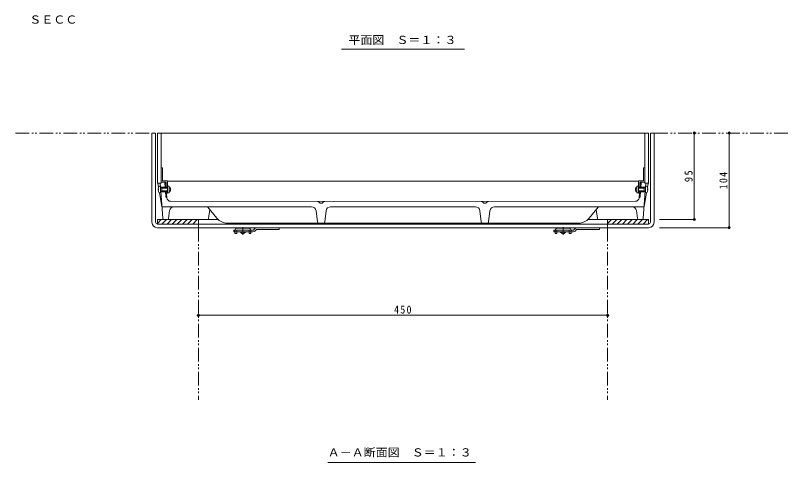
# Model space of a CAD drawing. Units: millimetres at full size, sheet at 1:3. Extents: x -973 to 1153, y -824 to 816.
# Drawn here: x -973 to -121, y -727 to -236 of the extents above; entities that cross this region are included whole.
import ezdxf
from ezdxf.enums import TextEntityAlignment as Align

# ---------------------------------------------------------------- set-up
doc = ezdxf.new("R2010")
doc.units = ezdxf.units.MM
doc.header["$LTSCALE"] = 3
doc.header["$PDMODE"] = 32
doc.header["$PDSIZE"] = 2.4
for name, pattern in [('CHAIN1', [8, 5, -1, 1, -1]), ('DASHED2', [3, 2, -1]), ('DOUBLE_CHAIN1', [8.8, 5, -1, 0.6, -0.6, 0.6, -1])]:
    doc.linetypes.add(name, pattern=pattern)
for name, color, linetype, lineweight in [('4-1', 2, 'Continuous', 9), ('4-2', 3, 'Continuous', 9), ('4-4', 2, 'Continuous', 9), ('4-5', 7, 'Continuous', 9), ('4-6', 6, 'Continuous', 5), ('4-9', 3, 'Continuous', 9)]:
    doc.layers.add(name, color=color, linetype=linetype, lineweight=lineweight)
doc.styles.add('ＭＳ ゴシック', font='')
doc.styles.get('ＭＳ ゴシック').set_extended_font_data('MS Gothic')

msp = doc.modelspace()

# ---------------------------------------------------------------- linework, layer by layer
at = {"layer": '4-1'}
for p, q in [((-822.66, -463.465), (-822.66, -365.465)), ((-818.659, -365.465), (-822.66, -365.465)), ((-818.659, -463.465), (-818.659, -365.465)), ((-274.66, -463.465), (-274.66, -365.465)), ((-274.66, -365.465), (-270.659, -365.465)), ((-270.659, -463.465), (-270.659, -365.465)), ((-771.66, -460.465), (-816.66, -460.465)), ((-816.66, -464.745), (-812.379, -460.465)), ((-811.722, -465.465), (-806.722, -460.465)), ((-806.065, -465.465), (-801.066, -460.465)), ((-800.409, -465.465), (-795.409, -460.465)), ((-794.752, -465.465), (-789.752, -460.465)), ((-789.095, -465.465), (-784.095, -460.465)), ((-783.438, -465.465), (-778.438, -460.465)), ((-777.781, -465.465), (-772.781, -460.465)), ((-772.124, -465.465), (-771.66, -465)), ((-771.66, -469.465), (-771.66, -460.465)), ((-771.66, -460.465), (-749.832, -460.465)), ((-771.66, -465.465), (-321.66, -465.465)), ((-321.66, -460.465), (-343.487, -460.465)), ((-321.66, -469.465), (-321.66, -460.465)), ((-321.66, -460.465), (-276.66, -460.465)), ((-321.66, -464.745), (-317.379, -460.465)), ((-316.722, -465.465), (-311.722, -460.465)), ((-311.066, -465.465), (-306.066, -460.465)), ((-305.409, -465.465), (-300.409, -460.465)), ((-299.752, -465.465), (-294.752, -460.465)), ((-294.095, -465.465), (-289.095, -460.465)), ((-288.438, -465.465), (-283.438, -460.465)), ((-282.781, -465.465), (-277.781, -460.465)), ((-277.124, -465.465), (-276.66, -465)), ((-816.66, -469.465), (-771.66, -469.465)), ((-771.66, -469.465), (-321.66, -469.465)), ((-276.66, -469.465), (-321.66, -469.465))]:
    msp.add_line(p, q, dxfattribs=at)
at = {"layer": '4-1', "color": 4, "linetype": 'DASHED2'}
for p, q in [((-731.41, -473.965), (-731.41, -471.964)), ((-729.41, -473.965), (-729.41, -472.964)), ((-715.91, -473.965), (-715.91, -472.964)), ((-713.91, -473.965), (-713.91, -471.964)), ((-379.409, -473.965), (-379.409, -471.964)), ((-377.409, -473.965), (-377.409, -472.964)), ((-363.909, -473.965), (-363.909, -472.964)), ((-361.909, -473.965), (-361.909, -471.964))]:
    msp.add_line(p, q, dxfattribs=at)
at = {"layer": '4-1', "color": 4}
for p, q in [((-731.41, -473.965), (-731.41, -475.764)), ((-729.41, -475.764), (-731.41, -475.764)), ((-715.91, -469.964), (-729.41, -469.964)), ((-729.41, -473.965), (-729.41, -475.764)), ((-715.91, -473.965), (-715.91, -475.764)), ((-713.91, -475.764), (-715.91, -475.764)), ((-713.91, -473.965), (-713.91, -475.764)), ((-379.409, -473.965), (-379.409, -475.764)), ((-377.409, -475.764), (-379.409, -475.764)), ((-363.909, -469.964), (-377.409, -469.964)), ((-377.409, -473.965), (-377.409, -475.764)), ((-363.909, -473.965), (-363.909, -475.764)), ((-361.909, -475.764), (-363.909, -475.764)), ((-361.909, -473.965), (-361.909, -475.764))]:
    msp.add_line(p, q, dxfattribs=at)
at = {"layer": '4-1'}
for points in [[(-816.66, -460.465), (-816.66, -465.465), (-771.66, -465.465)], [(-276.66, -460.465), (-276.66, -465.465), (-321.66, -465.465)]]:
    msp.add_lwpolyline(points, dxfattribs=at)
for centre, radius, start, end in [((-816.66, -463.465), 6, 180, 270), ((-816.66, -463.465), 2, 180, 270), ((-276.66, -463.465), 2, 270, 0), ((-276.66, -463.465), 6, 270, 0)]:
    msp.add_arc(centre, radius, start, end, dxfattribs=at)
at = {"layer": '4-1', "color": 4}
for centre, start, end in [((-729.41, -471.964), 90, 180), ((-715.91, -471.964), 0, 90), ((-377.409, -471.964), 90, 180), ((-363.909, -471.964), 0, 90)]:
    msp.add_arc(centre, 2, start, end, dxfattribs=at)
at = {"layer": '4-1', "color": 4, "linetype": 'DASHED2'}
for centre, start, end in [((-728.41, -472.964), 90, 180), ((-716.91, -472.964), 0, 90), ((-376.409, -472.964), 90, 180), ((-364.909, -472.964), 0, 90)]:
    msp.add_arc(centre, 1, start, end, dxfattribs=at)
at = {"layer": '4-2'}
for p, q in [((-816.66, -420.465), (-816.66, -365.465)), ((-816.66, -365.465), (-276.659, -365.465)), ((-812.66, -420.465), (-812.66, -365.465)), ((-280.659, -420.465), (-280.659, -365.465)), ((-276.659, -420.465), (-276.659, -365.465)), ((-812.66, -420.465), (-816.66, -420.465)), ((-816.302, -420.465), (-815.458, -425.195)), ((-813.195, -424.965), (-813.517, -420.465)), ((-808.147, -425.465), (-808.575, -419.465)), ((-807.16, -424.899), (-807.57, -419.458)), ((-805.66, -418.465), (-287.659, -418.465)), ((-286.159, -424.899), (-285.75, -419.458)), ((-285.172, -425.465), (-284.744, -419.465)), ((-280.659, -420.465), (-276.659, -420.465)), ((-280.124, -424.965), (-279.802, -420.465)), ((-277.017, -420.465), (-277.861, -425.195)), ((-814.427, -430.965), (-811.66, -446.465)), ((-810.759, -459.072), (-812.874, -429.466)), ((-807.412, -435.75), (-807.861, -429.465)), ((-806.271, -436.694), (-806.665, -431.465)), ((-287.048, -436.694), (-286.654, -431.465)), ((-285.907, -435.75), (-285.458, -429.465)), ((-282.56, -459.072), (-280.445, -429.466)), ((-278.892, -430.965), (-281.659, -446.465)), ((-806.43, -436.465), (-806.288, -436.465)), ((-802.282, -440.393), (-621.66, -440.465)), ((-638.071, -442.136), (-639.749, -440.793)), ((-637.133, -442.465), (-636.186, -442.465)), ((-633.57, -440.793), (-635.249, -442.136)), ((-291.037, -440.393), (-621.66, -440.465)), ((-459.749, -440.793), (-458.07, -442.136)), ((-456.186, -442.465), (-457.133, -442.465)), ((-455.249, -442.136), (-453.57, -440.793)), ((-286.889, -436.465), (-287.031, -436.465)), ((-811.66, -446.465), (-647.135, -446.465)), ((-804.464, -459.193), (-803.312, -450.704)), ((-751.157, -459.067), (-761.21, -447.004)), ((-759.099, -449.538), (-760.476, -459.177)), ((-642.165, -450.913), (-640.808, -463.13)), ((-632.511, -463.13), (-631.154, -450.913)), ((-626.184, -446.465), (-467.135, -446.465)), ((-460.808, -463.13), (-462.165, -450.913)), ((-451.154, -450.913), (-452.511, -463.13)), ((-446.184, -446.465), (-281.659, -446.465)), ((-342.162, -459.067), (-332.109, -447.004)), ((-334.22, -449.538), (-332.843, -459.177)), ((-288.855, -459.193), (-290.007, -450.704)), ((-809.263, -460.465), (-761.961, -460.465)), ((-739.634, -464.465), (-353.685, -464.465)), ((-284.056, -460.465), (-331.358, -460.465))]:
    msp.add_line(p, q, dxfattribs=at)
for centre, radius, start, end in [((-806.43, -435.465), 1, 184.08562, 270), ((-802.282, -436.393), 4, 184.30846, 270), ((-640.686, -441.965), 1.5, 51.34048, 90), ((-637.133, -440.965), 1.5, 231.34047, 270), ((-636.186, -440.965), 1.5, 270, 308.65988), ((-632.633, -441.965), 1.5, 90, 128.65988), ((-460.686, -441.965), 1.5, 51.34012, 90), ((-457.133, -440.965), 1.5, 231.34012, 270), ((-456.186, -440.965), 1.5, 270, 308.65952), ((-452.633, -441.965), 1.5, 90, 128.65952), ((-291.037, -436.393), 4, 270, 355.69154), ((-286.889, -435.465), 1, 270, 355.91438), ((-798.37, -451.465), 5, 90, 171.25403), ((-762.362, -447.965), 1.5, 39.80582, 90), ((-647.135, -451.465), 5, 6.34024, 90), ((-626.184, -451.465), 5, 90, 173.65974), ((-467.135, -451.465), 5, 6.34024, 90), ((-446.184, -451.465), 5, 90, 173.65976), ((-330.957, -447.965), 1.5, 90, 140.19418), ((-294.949, -451.465), 5, 8.74597, 90), ((-809.263, -458.965), 1.5, 184.08521, 270), ((-805.946, -458.965), 1.5, 270, 351.25423), ((-761.961, -458.965), 1.5, 270, 351.86977), ((-739.634, -449.465), 15, 219.80554, 270), ((-353.685, -449.465), 15, 270, 320.19446), ((-331.358, -458.965), 1.5, 188.13023, 270), ((-287.373, -458.965), 1.5, 188.74577, 270), ((-284.056, -458.965), 1.5, 270, 355.91479), ((-639.317, -462.965), 1.5, 186.34013, 270), ((-634.002, -462.965), 1.5, 270, 353.65976), ((-459.317, -462.965), 1.5, 186.34024, 270), ((-454.002, -462.965), 1.5, 270, 353.65987)]:
    msp.add_arc(centre, radius, start, end, dxfattribs=at)
at = {"layer": '4-4', "color": 7}
for p, q in [((-226.381, -365.465), (-226.381, -460.465)), ((-188.147, -365.465), (-188.147, -469.465)), ((-225.481, -460.465), (-264.659, -460.465)), ((-187.247, -469.465), (-264.659, -469.465)), ((-771.66, -565.713), (-321.66, -565.713))]:
    msp.add_line(p, q, dxfattribs=at)
at = {"layer": '4-4', "color": 4}
for p, q in [((-811.16, -403.465), (-812.66, -403.465)), ((-811.16, -417.465), (-811.16, -403.465)), ((-282.159, -403.465), (-280.659, -403.465)), ((-282.159, -417.465), (-282.159, -403.465)), ((-807.66, -419.465), (-812.16, -419.465)), ((-810.66, -417.965), (-806.16, -417.965)), ((-807.16, -419.965), (-807.16, -425.465)), ((-807.16, -424.965), (-805.66, -424.965)), ((-805.66, -418.465), (-805.66, -425.465)), ((-287.659, -418.465), (-287.659, -425.465)), ((-286.159, -424.965), (-287.659, -424.965)), ((-282.659, -417.965), (-287.159, -417.965)), ((-286.159, -419.965), (-286.159, -425.465)), ((-285.659, -419.465), (-281.159, -419.465)), ((-807.16, -429.465), (-807.16, -431.465)), ((-807.16, -429.965), (-805.66, -429.965)), ((-805.66, -431.465), (-807.16, -431.465)), ((-805.66, -429.465), (-805.66, -431.465)), ((-287.659, -429.465), (-287.659, -431.465)), ((-286.159, -429.965), (-287.659, -429.965)), ((-287.659, -431.465), (-286.159, -431.465)), ((-286.159, -429.465), (-286.159, -431.465))]:
    msp.add_line(p, q, dxfattribs=at)
at = {"layer": '4-4'}
for p, q in [((-814.844, -423.965), (-813.267, -423.965)), ((-813.267, -423.965), (-813.267, -430.965)), ((-811.867, -426.065), (-813.169, -425.286)), ((-811.867, -425.465), (-812.377, -425.76)), ((-811.867, -425.465), (-811.867, -429.465)), ((-811.867, -425.465), (-805.66, -425.465)), ((-805.66, -423.965), (-803.66, -423.965)), ((-805.66, -425.465), (-805.66, -429.465)), ((-803.66, -423.965), (-803.66, -430.965)), ((-803.66, -425.465), (-802.325, -425.465)), ((-802.325, -425.465), (-802.325, -429.465)), ((-290.994, -425.465), (-290.994, -429.465)), ((-289.659, -425.465), (-290.994, -425.465)), ((-287.659, -423.965), (-289.659, -423.965)), ((-289.659, -423.965), (-289.659, -430.965)), ((-287.659, -425.465), (-287.659, -429.465)), ((-281.452, -425.465), (-287.659, -425.465)), ((-281.452, -426.065), (-280.15, -425.286)), ((-281.452, -425.465), (-281.452, -429.465)), ((-281.452, -425.465), (-280.942, -425.76)), ((-280.052, -423.965), (-280.052, -430.965)), ((-278.475, -423.965), (-280.052, -423.965)), ((-815.847, -426.965), (-815.446, -426.965)), ((-815.847, -427.965), (-815.446, -427.965)), ((-815.446, -427.965), (-815.446, -426.965)), ((-813.267, -430.965), (-814.844, -430.965)), ((-811.867, -428.865), (-813.169, -429.643)), ((-811.867, -429.465), (-812.377, -429.17)), ((-811.867, -426.065), (-805.66, -426.065)), ((-811.867, -428.865), (-805.66, -428.865)), ((-811.867, -429.465), (-805.66, -429.465)), ((-805.66, -430.965), (-803.66, -430.965)), ((-803.66, -426.065), (-802.325, -426.065)), ((-803.66, -428.865), (-802.325, -428.865)), ((-803.66, -429.465), (-802.325, -429.465)), ((-289.659, -426.065), (-290.994, -426.065)), ((-289.659, -428.865), (-290.994, -428.865)), ((-289.659, -429.465), (-290.994, -429.465)), ((-287.659, -430.965), (-289.659, -430.965)), ((-281.452, -426.065), (-287.659, -426.065)), ((-281.452, -428.865), (-287.659, -428.865)), ((-281.452, -429.465), (-287.659, -429.465)), ((-281.452, -428.865), (-280.15, -429.643)), ((-281.452, -429.465), (-280.942, -429.17)), ((-280.052, -430.965), (-278.475, -430.965)), ((-277.873, -427.965), (-277.873, -426.965)), ((-277.472, -426.965), (-277.873, -426.965)), ((-277.472, -427.965), (-277.873, -427.965))]:
    msp.add_line(p, q, dxfattribs=at)
at = {"layer": '4-4', "color": 3}
for p, q in [((-813.195, -424.965), (-808.185, -424.965)), ((-280.124, -424.965), (-285.134, -424.965)), ((-812.838, -429.965), (-807.828, -429.965)), ((-280.481, -429.965), (-285.491, -429.965))]:
    msp.add_line(p, q, dxfattribs=at)
at = {"layer": '4-4', "color": 4}
for centre, start, end in [((-810.66, -417.465), 180, 270), ((-282.659, -417.465), 270, 0), ((-812.16, -418.965), 180, 270), ((-807.66, -419.965), 0, 90), ((-806.16, -418.465), 0, 90), ((-287.159, -418.465), 90, 180), ((-285.659, -419.965), 90, 180), ((-281.159, -418.965), 270, 0)]:
    msp.add_arc(centre, 0.5, start, end, dxfattribs=at)
at = {"layer": '4-4'}
for centre, radius, start, end in [((-809.367, -427.465), 6.5, 147.42065, 175.58826), ((-813.067, -425.115), 0.2, 180, 239.14018), ((-280.252, -425.115), 0.2, 300.85982, 0), ((-283.952, -427.465), 6.5, 4.41174, 32.57935), ((-809.367, -427.465), 6.5, 184.41153, 212.57935), ((-813.067, -429.815), 0.2, 120.8598, 180), ((-280.252, -429.815), 0.2, 0, 59.14018), ((-283.952, -427.465), 6.5, 327.42065, 355.58847)]:
    msp.add_arc(centre, radius, start, end, dxfattribs=at)
at = {"layer": '4-4', "color": 7}
for p in [(-226.381, -365.465), (-188.147, -365.465), (-226.381, -460.465), (-188.147, -469.465), (-771.66, -565.713), (-321.66, -565.713)]:
    msp.add_point(p, dxfattribs=at)
at = {"layer": '4-5'}
for p, q in [((-614.342, -273.154), (-478.954, -273.154)), ((-629.246, -727.423), (-466.993, -727.423))]:
    msp.add_line(p, q, dxfattribs=at)
at = {"layer": '4-6', "linetype": 'DOUBLE_CHAIN1'}
for p, q in [((-972.66, -365.465), (-822.66, -365.465)), ((-270.659, -365.465), (-120.659, -365.465)), ((-771.66, -469.465), (-771.66, -658.465)), ((-321.66, -469.465), (-321.66, -658.465))]:
    msp.add_line(p, q, dxfattribs=at)
at = {"layer": '4-9'}
for p, q in [((-732.66, -471.965), (-732.66, -473.965)), ((-732.66, -471.965), (-711.16, -471.965)), ((-711.574, -473.965), (-732.66, -473.965)), ((-709.538, -470.343), (-711.16, -471.965)), ((-709.453, -473.086), (-707.831, -471.465)), ((-707.831, -471.465), (-682.66, -471.465)), ((-707.417, -469.465), (-682.66, -469.465)), ((-682.66, -469.465), (-682.66, -471.465)), ((-380.659, -471.965), (-380.659, -473.965)), ((-380.659, -471.965), (-359.159, -471.965)), ((-359.574, -473.965), (-380.659, -473.965)), ((-357.538, -470.343), (-359.159, -471.965)), ((-357.452, -473.086), (-355.831, -471.465)), ((-355.831, -471.465), (-330.659, -471.465)), ((-355.417, -469.465), (-330.659, -469.465)), ((-330.659, -469.465), (-330.659, -471.465))]:
    msp.add_line(p, q, dxfattribs=at)
at = {"layer": '4-9', "color": 2}
for p, q in [((-725.41, -474.464), (-725.41, -473.965)), ((-723.66, -475.964), (-725.41, -474.464)), ((-719.91, -474.464), (-725.41, -474.464)), ((-721.66, -475.964), (-723.66, -475.964)), ((-719.91, -474.464), (-721.66, -475.964)), ((-719.91, -474.464), (-719.91, -473.965)), ((-373.409, -474.464), (-373.409, -473.965)), ((-371.659, -475.964), (-373.409, -474.464)), ((-367.909, -474.464), (-373.409, -474.464)), ((-369.659, -475.964), (-371.659, -475.964)), ((-367.909, -474.464), (-369.659, -475.964)), ((-367.909, -474.464), (-367.909, -473.965))]:
    msp.add_line(p, q, dxfattribs=at)
at = {"layer": '4-9', "color": 4, "linetype": 'CHAIN1'}
for p, q in [((-722.66, -468.868), (-722.66, -477.153)), ((-370.659, -468.868), (-370.659, -477.153))]:
    msp.add_line(p, q, dxfattribs=at)
at = {"layer": '4-9'}
for centre, start, end in [((-711.574, -470.965), 270, 314.99996), ((-707.417, -472.465), 90, 134.99996), ((-359.574, -470.965), 270, 314.99996), ((-355.417, -472.465), 90, 134.99996)]:
    msp.add_arc(centre, 3, start, end, dxfattribs=at)

# ---------------------------------------------------------------- texts
at = {"layer": '4-4', "char_height": 8.798, "attachment_point": 7, "rotation": 90, "style": 'ＭＳ ゴシック'}
for s, insert in [('\\T1.27;\\W0.95;95', (-228.181, -419.34)), ('\\T1.27;\\W0.9;104', (-189.947, -427.215))]:
    msp.add_mtext(s, dxfattribs=dict(at, insert=insert))
at = {"layer": '4-4', "insert": (-556.41, -563.913), "char_height": 8.798, "attachment_point": 7, "style": 'ＭＳ ゴシック'}
msp.add_mtext('\\T1.27;\\W0.9;450', dxfattribs=at)
at = {"layer": '4-5', "color": 2, "style": 'ＭＳ ゴシック', "width": 1.1}
for s, p in [('ＳＥＣＣ', (-957.491, -247.874)), ('平面図\u3000Ｓ＝１：３', (-606.671, -270.243)), ('Ａ－Ａ断面図\u3000Ｓ＝１：３', (-629.453, -723.467))]:
    msp.add_text(s, height=8.798, dxfattribs=at).set_placement(p, align=Align.BOTTOM_LEFT)

doc.saveas('drawing.dxf')
